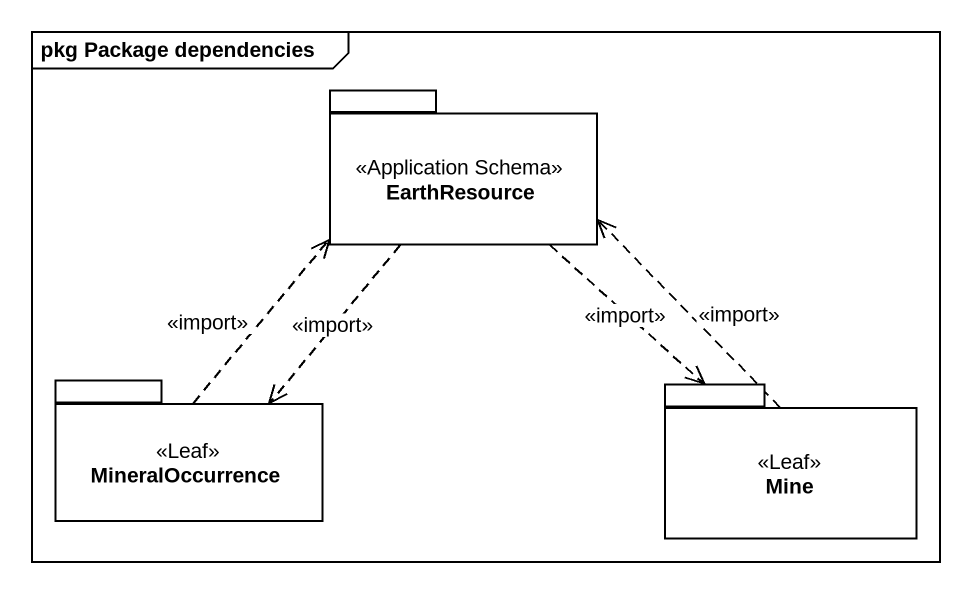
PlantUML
@startuml
mainframe pkg Package dependencies
package EarthResource <<Application Schema>> {
}
package MineralOccurrence <<Leaf>> {
}
package Mine <<Leaf>> {
}
EarthResource ..> MineralOccurrence : <<import>>
EarthResource ..> Mine : <<import>>
MineralOccurrence .up.> EarthResource : <<import>>
Mine .up.> EarthResource : <<import>>
@enduml
